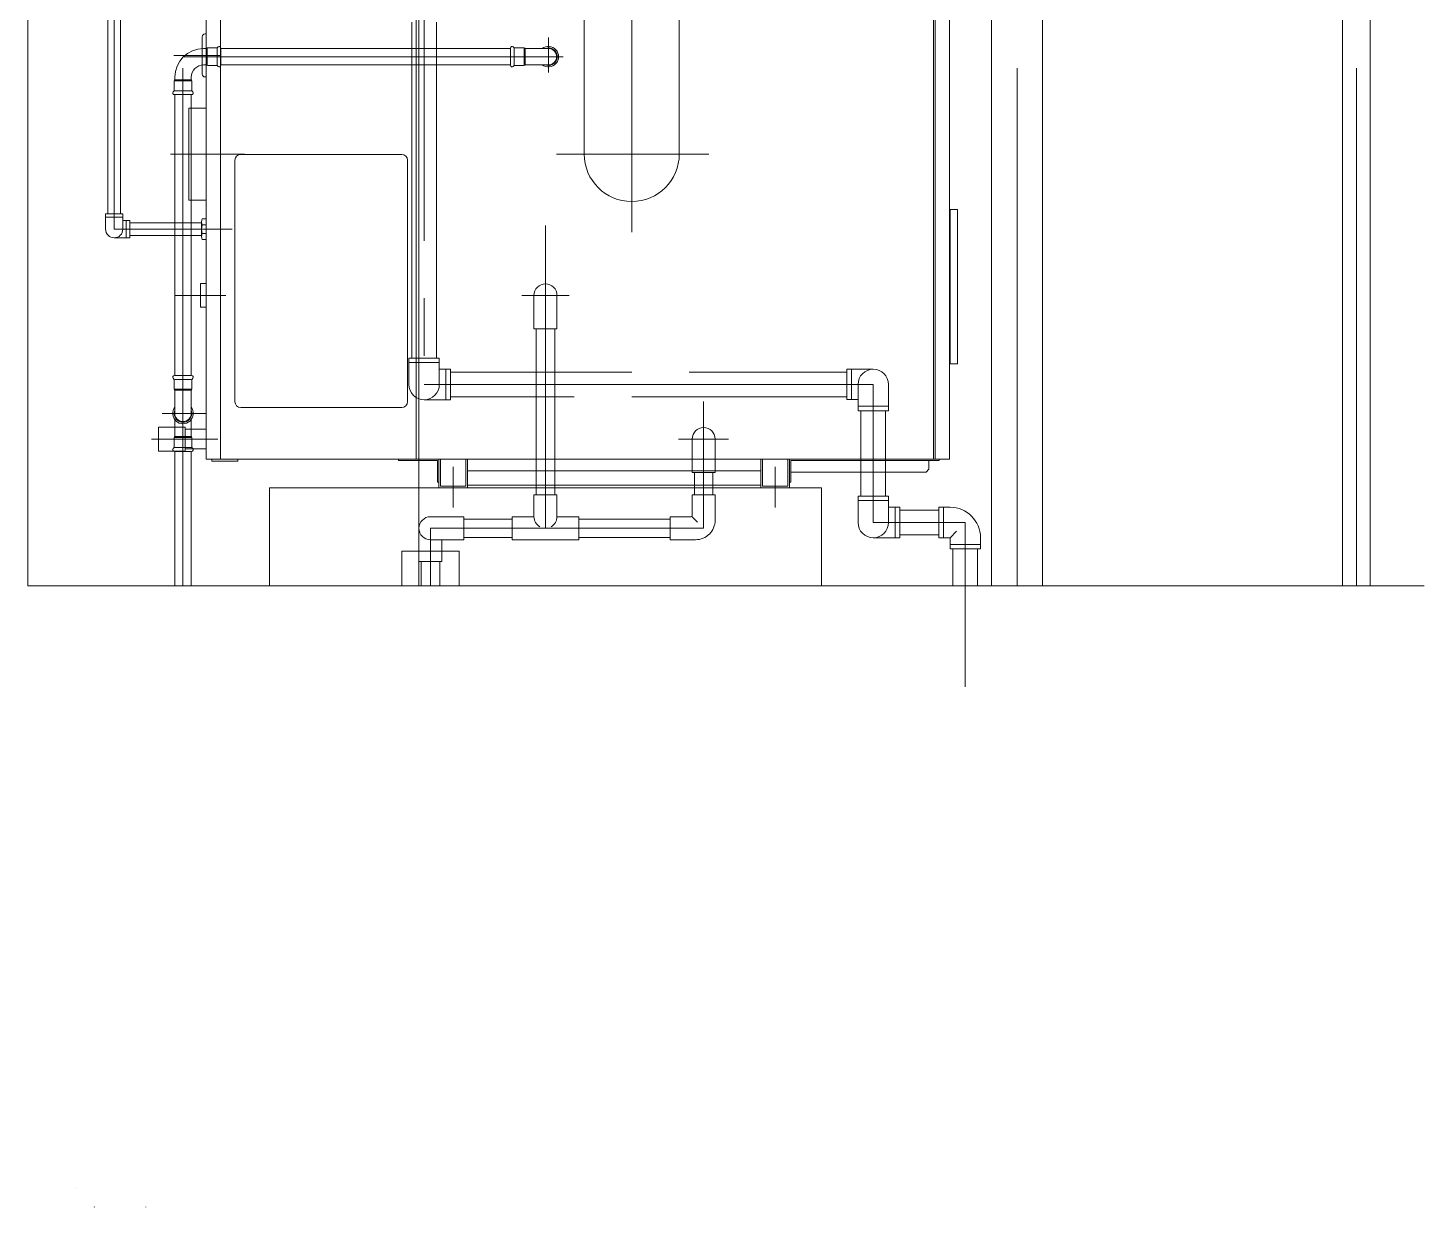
# Model space of a CAD drawing. Units: millimetres at full size, sheet at 1:100. Extents: x -1331 to 21899, y -20013 to -11058.
# Drawn here: x -1226 to 1202, y -18922 to -16872 of the extents above; entities that cross this region are included whole.
import ezdxf

# ---------------------------------------------------------------- set-up
doc = ezdxf.new("R2010")
doc.units = ezdxf.units.MM
doc.header["$LTSCALE"] = 100
doc.linetypes.add('CHAIN2', pattern=[12, 9, -1, 1, -1])
doc.linetypes.add('DASHED2', pattern=[3, 2, -1])
for name, color, linetype, lineweight in [('3-0_壁', 7, 'Continuous', 9), ('3-1_基礎', 7, 'Continuous', 9), ('3-2_器具', 7, 'Continuous', 9), ('3-3_給水', 5, 'Continuous', 9), ('3-4_給湯', 1, 'Continuous', 9), ('3-5_返湯', 1, 'Continuous', 9), ('3-7_排気', 2, 'Continuous', 9), ('3-8_ガス', 134, 'Continuous', 9), ('3-9', 3, 'Continuous', 9)]:
    doc.layers.add(name, color=color, linetype=linetype, lineweight=lineweight)

msp = doc.modelspace()

# ---------------------------------------------------------------- linework, layer by layer
at = {"layer": '3-0_壁'}
for p, q in [((-1225.6, -17841.6), (-1225.6, -15045.9)), ((-545.6, -17841.6), (-545.6, -15045.9)), ((-1225.6, -17841.6), (1202.2, -17841.6))]:
    msp.add_line(p, q, dxfattribs=at)
at = {"layer": '3-1_基礎'}
for p, q in [((-805.6, -17841.6), (-805.6, -17671.6)), ((154.4, -17671.6), (-805.6, -17671.6)), ((154.4, -17841.6), (154.4, -17671.6))]:
    msp.add_line(p, q, dxfattribs=at)
at = {"layer": '3-2_器具'}
for p, q in [((-890.6, -17621.6), (-890.6, -16211.6)), ((-550.6, -16211.6), (-550.6, -17621.6)), ((348.9, -16211.6), (348.9, -17621.6)), ((351.9, -16214.6), (351.9, -17621.6)), ((376.9, -16214.6), (376.9, -17621.6)), ((-915.6, -16601.6), (-915.6, -17621.6)), ((-922.6, -16951.9), (-922.6, -16886.9)), ((-917.6, -16881.9), (-915.6, -16881.9)), ((-915.6, -16956.9), (-917.6, -16956.9)), ((-945.6, -17010.9), (-915.6, -17010.9)), ((-945.6, -17010.9), (-945.6, -17170.9)), ((-855.6, -17091.6), (-575.6, -17091.6)), ((-865.6, -17101.6), (-865.6, -17521.6)), ((-565.6, -17101.6), (-565.6, -17521.6)), ((-915.6, -17170.9), (-945.6, -17170.9)), ((-923.6, -17234.6), (-923.6, -17208.6)), ((-922.6, -17203.6), (-915.6, -17203.6)), ((-915.6, -17214.1), (-922.6, -17214.1)), ((-922.6, -17229.1), (-915.6, -17229.1)), ((-922.6, -17239.6), (-915.6, -17239.6)), ((-925.6, -17357.3), (-925.6, -17315.8)), ((-915.6, -17315.8), (-925.6, -17315.8)), ((-915.6, -17357.3), (-925.6, -17357.3)), ((-855.6, -17531.6), (-575.6, -17531.6)), ((-915.6, -17569.6), (-952.3, -17569.6)), ((-915.6, -17603.6), (-952.3, -17603.6)), ((-915.6, -17621.6), (376.9, -17621.6)), ((-511.1, -17671.6), (-511.1, -17621.6)), ((-508.1, -17621.6), (-508.1, -17668.6)), ((-464.1, -17621.6), (-464.1, -17668.6)), ((-461.1, -17621.6), (-461.1, -17671.6)), ((48.9, -17671.6), (48.9, -17621.6)), ((51.9, -17621.6), (51.9, -17668.6)), ((95.9, -17621.6), (95.9, -17668.6)), ((98.9, -17621.6), (98.9, -17671.6)), ((341.2, -17623.9), (341.2, -17638.9)), ((48.9, -17641.6), (-461.1, -17641.6)), ((336.2, -17643.9), (101.2, -17643.9)), ((336.2, -17643.9), (341.2, -17638.9)), ((98.9, -17671.6), (-511.1, -17671.6)), ((-464.1, -17668.6), (-508.1, -17668.6)), ((48.9, -17666.6), (-461.1, -17666.6)), ((95.9, -17668.6), (51.9, -17668.6))]:
    msp.add_line(p, q, dxfattribs=at)
at = {"layer": '3-2_器具', "color": 4, "linetype": 'CHAIN2'}
for p, q in [((-890.6, -16919.4), (-972, -16919.4)), ((-849, -17090.9), (-977.4, -17090.9)), ((-870.2, -17221.6), (-960.9, -17221.6)), ((-881.4, -17336.6), (-969.8, -17336.6)), ((-1010.6, -17586.6), (-895.6, -17586.6)), ((-486.1, -17634.7), (-486.1, -17705.4)), ((73.9, -17634.7), (73.9, -17705.4))]:
    msp.add_line(p, q, dxfattribs=at)
at = {"layer": '3-2_器具'}
for points in [[(390.9, -17455.6), (377.9, -17455.6), (377.9, -17187.6), (390.9, -17187.6)], [(-952.3, -17565.8), (-998.3, -17565.8), (-998.3, -17607.3), (-952.3, -17607.3)]]:
    msp.add_lwpolyline(points, close=True, dxfattribs=at)
for points in [[(-860.6, -17621.6), (-860.6, -17624.8), (-905.6, -17624.8), (-905.6, -17621.6)], [(-511.1, -17661.6), (-513.4, -17661.6), (-513.4, -17623.9), (-581.1, -17623.9), (-581.1, -17621.6)], [(98.9, -17661.6), (101.2, -17661.6), (101.2, -17623.9), (358.9, -17623.9), (358.9, -17621.6)]]:
    msp.add_lwpolyline(points, dxfattribs=at)
for centre, radius, start, end in [((-917.6, -16886.9), 5, 90, 180), ((-917.6, -16951.9), 5, 180, 270), ((-855.6, -17101.6), 10, 90, 180), ((-575.6, -17101.6), 10, 0, 90), ((-909.4, -17208.8), 14.2, 158.385, 201.615), ((-895, -17221.6), 28.6, 164.811, 195.189), ((-909.4, -17234.3), 14.2, 158.385, 201.615), ((-855.6, -17521.6), 10, 180, 270), ((-575.6, -17521.6), 10, 270, 0)]:
    msp.add_arc(centre, radius, start, end, dxfattribs=at)
at = {"layer": '3-3_給水', "linetype": 'CHAIN2'}
for p, q in [((494.4, -17841.6), (494.4, -15182)), ((-915.6, -17221.6), (-1075.6, -17221.6))]:
    msp.add_line(p, q, dxfattribs=at)
at = {"layer": '3-3_給水'}
for p, q in [((449.8, -17841.6), (449.8, -16489.6)), ((538.9, -17841.6), (538.9, -16489.6)), ((-1086.5, -17194.6), (-1086.5, -16595.6)), ((-1064.8, -17194.6), (-1064.8, -16595.6)), ((-1090.6, -17194.6), (-1060.6, -17194.6)), ((-1090.6, -17221.6), (-1090.6, -17194.6)), ((-1090.6, -17200.6), (-1060.6, -17200.6)), ((-1060.6, -17221.6), (-1060.6, -17194.6)), ((-1060.6, -17206.6), (-1048.6, -17206.6)), ((-1054.6, -17206.6), (-1054.6, -17236.6)), ((-1048.6, -17206.6), (-1048.6, -17236.6)), ((-923.6, -17210.7), (-1048.6, -17210.7)), ((-1075.6, -17236.6), (-1048.6, -17236.6)), ((-923.6, -17232.4), (-1048.6, -17232.4))]:
    msp.add_line(p, q, dxfattribs=at)
at = {"layer": '3-3_給水', "linetype": 'CHAIN2'}
msp.add_lwpolyline([(494.4, -16411.6), (-1075.6, -16411.6), (-1075.6, -17221.6)], dxfattribs=at)
at = {"layer": '3-3_給水'}
for centre, radius, start, end in [((-1075.6, -17221.6), 15, 180, 0), ((-1065.3, -18843.8), 90, 209.6658, 209.9322), ((-1065.3, -18843.8), 90, 240.0763, 240.3385), ((-1065.3, -18843.8), 90, 299.6778, 299.9237)]:
    msp.add_arc(centre, radius, start, end, dxfattribs=at)
at = {"layer": '3-4_給湯', "linetype": 'CHAIN2'}
msp.add_line((1084.4, -17841.6), (1084.4, -15691.6), dxfattribs=at)
at = {"layer": '3-4_給湯'}
for p, q in [((1060.1, -15867.6), (1060.1, -17841.6)), ((1108.7, -17841.6), (1108.7, -15867.6))]:
    msp.add_line(p, q, dxfattribs=at)
at = {"layer": '3-5_返湯', "linetype": 'CHAIN2'}
for p, q in [((-320.6, -16888.5), (-320.6, -16949.3)), ((-956, -17841.6), (-956, -16921.6)), ((-956, -16921.6), (-294.9, -16921.6)), ((-992.1, -17541.9), (-915, -17541.9))]:
    msp.add_line(p, q, dxfattribs=at)
at = {"layer": '3-5_返湯'}
for p, q in [((-916.5, -16907.3), (-920.2, -16907.3)), ((-915.7, -16908.3), (-915.7, -16934.8)), ((-914, -16907.3), (-914, -16935.8)), ((-897.5, -16906.3), (-912.8, -16906.3)), ((-896.7, -16935.8), (-896.7, -16907.3)), ((-894.9, -16904.5), (-896.1, -16905.7)), ((-890, -16906.6), (-890, -16936.6)), ((-890, -16907.3), (-386.6, -16907.3)), ((-386.6, -16936.6), (-386.6, -16906.6)), ((-381.7, -16904.5), (-380.4, -16905.7)), ((-379.8, -16907.3), (-379.8, -16935.8)), ((-379.1, -16906.3), (-363.8, -16906.3)), ((-362.6, -16935.8), (-362.6, -16907.3)), ((-360.8, -16934.8), (-360.8, -16908.3)), ((-360.1, -16907.3), (-320.6, -16907.3)), ((-916.5, -16935.8), (-920.2, -16935.8)), ((-897.5, -16936.8), (-912.8, -16936.8)), ((-894.9, -16938.6), (-896.1, -16937.4)), ((-386.6, -16935.8), (-890, -16935.8)), ((-381.7, -16938.6), (-380.4, -16937.4)), ((-379.1, -16936.8), (-363.8, -16936.8)), ((-360.1, -16935.8), (-320.6, -16935.8)), ((-971.2, -16980.1), (-971.2, -16964.8)), ((-970.2, -16961), (-970.2, -16957.3)), ((-941.7, -16963.6), (-970.2, -16963.6)), ((-942.7, -16961.8), (-969.2, -16961.8)), ((-941.7, -16961), (-941.7, -16957.3)), ((-940.7, -16980.1), (-940.7, -16964.8)), ((-973, -16982.6), (-971.8, -16981.4)), ((-941, -16987.6), (-971, -16987.6)), ((-970.2, -16980.8), (-941.7, -16980.8)), ((-970.2, -17475.9), (-970.2, -16987.6)), ((-941.7, -16987.6), (-941.7, -17475.9)), ((-938.9, -16982.6), (-940.1, -16981.4)), ((-971, -17475.9), (-941, -17475.9)), ((-973, -17480.9), (-971.8, -17482.1)), ((-971.2, -17483.4), (-971.2, -17498.7)), ((-941.7, -17482.7), (-970.2, -17482.7)), ((-970.2, -17499.9), (-941.7, -17499.9)), ((-970.2, -17502.4), (-970.2, -17541.9)), ((-969.2, -17501.7), (-942.7, -17501.7)), ((-941.7, -17502.4), (-941.7, -17541.9)), ((-940.7, -17483.4), (-940.7, -17498.7)), ((-938.9, -17480.9), (-940.1, -17482.1)), ((-970.2, -17581.4), (-970.2, -17552.7)), ((-941.7, -17581.4), (-941.7, -17552.7)), ((-971.2, -17600.4), (-971.2, -17585.1)), ((-941.7, -17583.9), (-970.2, -17583.9)), ((-970.2, -17601.1), (-941.7, -17601.1)), ((-942.7, -17582.2), (-969.2, -17582.2)), ((-940.7, -17600.4), (-940.7, -17585.1)), ((-973, -17603), (-971.8, -17601.8)), ((-941, -17607.9), (-971, -17607.9)), ((-970.2, -17607.6), (-970.2, -17841.6)), ((-941.7, -17607.6), (-941.7, -17841.6)), ((-938.9, -17603), (-940.1, -17601.8))]:
    msp.add_line(p, q, dxfattribs=at)
for centre, radius, start, end in [((-920.2, -16957.3), 50, 90, 180), ((-916.5, -16904.3), 3, 270, 299.9264), ((-912.8, -16910.8), 4.5, 90, 119.9264), ((-897.5, -16904.4), 1.9, 270, 315), ((-892.9, -16906.6), 2.9, 0, 135), ((-383.7, -16906.6), 2.9, 45, 180), ((-379.1, -16904.4), 1.9, 225, 270), ((-363.8, -16910.8), 4.5, 60.0736, 90), ((-360.1, -16904.3), 3, 240.0736, 270), ((-320.6, -16921.6), 17.9, 232.9703, 127.0296), ((-320.6, -16921.6), 15.3, 249.1633, 110.8367), ((-320.6, -16921.6), 14.3, 270, 90), ((-920.2, -16957.3), 21.4, 90, 180), ((-916.5, -16938.8), 3, 60.0736, 90), ((-912.8, -16932.3), 4.5, 240.0736, 270), ((-897.5, -16938.7), 1.9, 45, 90), ((-892.9, -16936.6), 2.9, 225, 0), ((-383.7, -16936.6), 2.9, 180, 315), ((-379.1, -16938.7), 1.9, 90, 135), ((-363.8, -16932.3), 4.5, 270, 299.9264), ((-360.1, -16938.8), 3, 90, 119.9264), ((-966.7, -16964.8), 4.5, 150.0736, 180), ((-973.2, -16961), 3, 330.0736, 0), ((-938.7, -16961), 3, 180, 209.9264), ((-945.2, -16964.8), 4.5, 0, 29.9264), ((-971, -16984.7), 2.9, 135, 270), ((-973.1, -16980.1), 1.9, 315, 0), ((-941, -16984.7), 2.9, 270, 45), ((-938.8, -16980.1), 1.9, 180, 225), ((-971, -17478.8), 2.9, 90, 225), ((-941, -17478.8), 2.9, 315, 90), ((-973.1, -17483.4), 1.9, 0, 45), ((-966.7, -17498.7), 4.5, 180, 209.9264), ((-973.2, -17502.4), 3, 0, 29.9264), ((-938.7, -17502.4), 3, 150.0736, 180), ((-945.2, -17498.7), 4.5, 330.0736, 0), ((-938.8, -17483.4), 1.9, 135, 180), ((-956, -17541.9), 17.9, 142.9703, 37.0296), ((-956, -17541.9), 15.3, 159.1633, 20.8367), ((-956, -17541.9), 14.3, 180, 0), ((-973.1, -17600.4), 1.9, 315, 0), ((-966.7, -17585.1), 4.5, 150.0736, 180), ((-973.2, -17581.4), 3, 330.0736, 0), ((-938.7, -17581.4), 3, 180, 209.9264), ((-945.2, -17585.1), 4.5, 0, 29.9264), ((-938.8, -17600.4), 1.9, 180, 225), ((-971, -17605), 2.9, 135, 270), ((-941, -17605), 2.9, 270, 45)]:
    msp.add_arc(centre, radius, start, end, dxfattribs=at)
at = {"layer": '3-7_排気', "linetype": 'CHAIN2'}
for p, q in [((-325.6, -17215.1), (-325.6, -17741.6)), ((-366.7, -17336.6), (-284.5, -17336.6)), ((-50.6, -17521.1), (-50.6, -17741.6)), ((-94.1, -17586.6), (-7.1, -17586.6)), ((-525.6, -17741.6), (-50.6, -17741.6)), ((-525.6, -17741.6), (-525.6, -17841.6))]:
    msp.add_line(p, q, dxfattribs=at)
at = {"layer": '3-7_排気'}
for p, q in [((-345.6, -17336.6), (-345.6, -17394.6)), ((-341.6, -17683.6), (-341.6, -17394.6)), ((-309.6, -17683.6), (-309.6, -17394.6)), ((-70.6, -17586.6), (-70.6, -17644.6)), ((-66.6, -17683.6), (-66.6, -17644.6)), ((-34.6, -17683.6), (-34.6, -17644.6)), ((-345.6, -17683.6), (-305.6, -17683.6)), ((-345.6, -17721.6), (-345.6, -17683.6)), ((-305.6, -17721.6), (-305.6, -17683.6)), ((-30.6, -17727.5), (-30.6, -17683.6)), ((-345.6, -17721.6), (-383.6, -17721.6)), ((-383.6, -17761.6), (-383.6, -17721.6)), ((-305.6, -17721.6), (-267.6, -17721.6)), ((-267.6, -17721.6), (-267.6, -17761.6)), ((-108.6, -17761.6), (-108.6, -17721.6)), ((-72.6, -17721.6), (-108.6, -17721.6)), ((-71.2, -17721), (-61.1, -17731.1)), ((-545.6, -17741.6), (-545.6, -17799.6)), ((-467.6, -17725.6), (-417.6, -17725.6)), ((-383.6, -17725.6), (-433.6, -17725.6)), ((-267.6, -17725.6), (-108.6, -17725.6)), ((-525.6, -17761.6), (-467.6, -17761.6)), ((-505.6, -17761.6), (-505.6, -17799.6)), ((-467.6, -17757.6), (-417.6, -17757.6)), ((-383.6, -17757.6), (-433.6, -17757.6)), ((-383.6, -17761.6), (-267.6, -17761.6)), ((-267.6, -17757.6), (-108.6, -17757.6)), ((-64.6, -17761.6), (-108.6, -17761.6)), ((-505.6, -17799.6), (-545.6, -17799.6)), ((-541.6, -17799.6), (-541.6, -17841.6)), ((-509.6, -17799.6), (-509.6, -17841.6))]:
    msp.add_line(p, q, dxfattribs=at)
for points in [[(-305.6, -17336.6), (-305.6, -17394.6), (-345.6, -17394.6)], [(-30.6, -17586.6), (-30.6, -17644.6), (-70.6, -17644.6)], [(-70.6, -17719.6), (-70.6, -17683.6), (-30.6, -17683.6)], [(-525.6, -17721.6), (-467.6, -17721.6), (-467.6, -17761.6)], [(-575.6, -17841.6), (-575.6, -17781.6), (-475.6, -17781.6), (-475.6, -17841.6)]]:
    msp.add_lwpolyline(points, dxfattribs=at)
for centre, radius, start, end in [((-325.6, -17336.6), 20, 0, 180), ((-50.6, -17586.6), 20, 0, 180), ((-525.6, -17741.6), 20, 90, 270), ((-325.6, -17721.6), 20, 180, 240.0087), ((-325.6, -17721.6), 20, 299.9913, 0), ((-72.6, -17719.6), 2, 270, 0), ((-64.6, -17727.6), 34, 269.9965, 0.0071)]:
    msp.add_arc(centre, radius, start, end, dxfattribs=at)
at = {"layer": '3-8_ガス'}
for p, q in [((-258.2, -17090.9), (-258.2, -15871.6)), ((-93, -17090.9), (-93, -15870.8))]:
    msp.add_line(p, q, dxfattribs=at)
at = {"layer": '3-8_ガス', "linetype": 'CHAIN2'}
for p, q in [((-175.6, -17227), (-175.6, -15871.6)), ((-306.4, -17090.9), (-41.5, -17090.9))]:
    msp.add_line(p, q, dxfattribs=at)
at = {"layer": '3-8_ガス'}
msp.add_arc((-175.6, -17090.9), 82.6, 180, 0, dxfattribs=at)
at = {"layer": '3-9', "linetype": 'CHAIN2'}
for p, q in [((-536.7, -16341.6), (-536.7, -17491.6)), ((244.4, -17491.6), (-536.7, -17491.6)), ((244.4, -17491.6), (244.4, -17731.6)), ((404.4, -17731.6), (244.4, -17731.6)), ((404.4, -17731.6), (404.4, -18017.2))]:
    msp.add_line(p, q, dxfattribs=at)
at = {"layer": '3-9', "linetype": 'DASHED2'}
for p, q in [((-558, -16861.3), (-558, -16889.8)), ((-515.3, -16861.3), (-515.3, -16889.8)), ((-558, -16907.3), (-558, -16935.8)), ((-515.3, -16907.3), (-515.3, -16935.8)), ((-375.6, -17470.2), (24.4, -17470.2)), ((24.4, -17512.9), (-375.6, -17512.9))]:
    msp.add_line(p, q, dxfattribs=at)
at = {"layer": '3-9'}
for p, q in [((-558, -16889.8), (-558, -16907.3)), ((-515.3, -16907.3), (-515.3, -16889.8)), ((-558, -16935.8), (-558, -17445.6)), ((-515.3, -17445.6), (-515.3, -16935.8)), ((-510.2, -17445.6), (-563.2, -17445.6)), ((-563.2, -17445.6), (-563.2, -17491.6)), ((-510.2, -17453.5), (-563.2, -17453.5)), ((-510.2, -17445.6), (-510.2, -17491.6)), ((-490.7, -17465.1), (-510.2, -17465.1)), ((-498.7, -17518.1), (-498.7, -17465.1)), ((-490.7, -17518.1), (-490.7, -17465.1)), ((-375.6, -17470.2), (-490.7, -17470.2)), ((198.4, -17470.2), (24.4, -17470.2)), ((198.4, -17465), (198.4, -17518)), ((198.4, -17465), (244.4, -17465)), ((206.4, -17465), (206.4, -17518.1)), ((217.9, -17537.6), (217.9, -17491.6)), ((270.9, -17537.6), (270.9, -17491.6)), ((-490.7, -17518.1), (-536.7, -17518.1)), ((-490.7, -17512.9), (-375.6, -17512.9)), ((24.4, -17512.9), (198.4, -17512.9)), ((198.4, -17518), (217.9, -17518)), ((217.9, -17529.6), (270.9, -17529.6)), ((217.9, -17537.6), (270.9, -17537.6)), ((223, -17685.6), (223, -17537.6)), ((265.7, -17537.6), (265.7, -17685.6)), ((270.9, -17685.6), (217.9, -17685.6)), ((217.9, -17685.6), (217.9, -17731.6)), ((270.9, -17693.5), (217.9, -17693.5)), ((270.9, -17685.6), (270.9, -17731.6)), ((290.4, -17705.1), (270.9, -17705.1)), ((282.4, -17758.1), (282.4, -17705.1)), ((290.4, -17758.1), (290.4, -17705.1)), ((290.4, -17710.2), (358.4, -17710.2)), ((358.4, -17705.1), (358.4, -17758.1)), ((358.4, -17705.1), (377.9, -17705.1)), ((366.4, -17758.1), (366.4, -17705.1)), ((377.9, -17758.1), (389, -17746.9)), ((290.4, -17758.1), (244.4, -17758.1)), ((358.4, -17752.9), (290.4, -17752.9)), ((358.4, -17758.1), (377.9, -17758.1)), ((377.9, -17777.6), (377.9, -17758.1)), ((430.9, -17769.6), (377.9, -17769.6)), ((430.9, -17777.6), (430.9, -17758.1)), ((430.9, -17777.6), (377.9, -17777.6)), ((383, -17841.6), (383, -17777.6)), ((425.7, -17841.6), (425.7, -17777.6))]:
    msp.add_line(p, q, dxfattribs=at)
for centre, radius, start, end in [((244.4, -17491.6), 26.5, 0, 180), ((-536.7, -17491.6), 26.5, 180, 0), ((377.9, -17758.1), 53, 0, 90), ((244.4, -17731.6), 26.5, 180, 0)]:
    msp.add_arc(centre, radius, start, end, dxfattribs=at)

doc.saveas('drawing.dxf')
